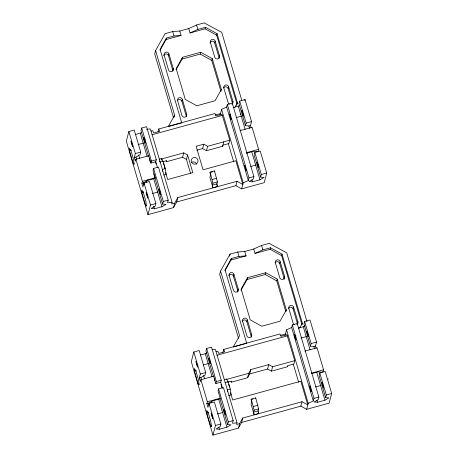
<?xml version="1.0" encoding="UTF-8"?>
<svg xmlns="http://www.w3.org/2000/svg" width="458" height="458" viewBox="0 0 458 458"><rect width="100%" height="100%" fill="white"/><g stroke="black" fill="none" stroke-linecap="round" stroke-linejoin="round"><path stroke-width="0.69" d="M174.114 117.242L174.63 115.244L155.583 50.58L165.115 33.657L172.723 31.562L179.788 31.024L188.742 28.562L196.596 24.995L204.205 22.9L221.752 32.369L241.807 100.411M239.677 101.046L239.002 103.663L245.494 125.71L248.889 125.99L250.526 125.544L251.551 121.61L245.053 99.563L239.677 101.046L246.175 123.093L245.494 125.71M239.952 130.644L252.112 127.301L258.604 149.348L258.106 151.26L256.469 151.713L253.079 151.432L246.295 153.298M241.664 188.868L243.238 182.851L248.328 180.544L226.67 107.058L227.357 104.435L232.229 103.096L253.887 176.582L253.194 179.204L249.129 181.54L252.518 181.82L259.978 179.765L264.048 177.429L260.654 177.149L261.335 174.532L254.837 152.485L260.213 151.003L266.711 173.05L264.197 182.668L241.664 188.868L235.887 185.69L176.668 201.984L173.496 207.629L147.974 214.647L126.322 141.161L128.853 131.538L134.228 130.061L140.726 152.108L140.034 154.73L135.952 157.065L134.314 157.518L135.396 161.193L135.9 159.275L148.73 155.749L150.894 163.094L155.766 161.754L156.292 159.739L146.549 126.671L141.677 128.011L140.995 130.61L148.369 155.674M304.644 321.499L303.969 324.121L310.461 346.162L313.856 346.443L315.493 345.996L316.518 342.063L310.026 320.022L304.644 321.499L311.142 343.546L310.461 346.162M304.925 351.097L317.079 347.754L323.577 369.801L323.079 371.713L321.436 372.165L318.047 371.885L311.944 373.562M306.631 409.32L308.211 403.303L313.295 400.996L291.637 327.51L292.324 324.888L297.196 323.548L318.854 397.034L318.167 399.657L314.096 401.992L317.486 402.273L324.945 400.218L329.016 397.882L325.627 397.601L326.302 394.985L319.804 372.938L325.18 371.461L331.678 393.502L329.165 403.12L306.631 409.32L300.854 406.143L241.641 422.436L238.463 428.081L212.947 435.1L191.289 361.614L193.82 351.996L199.196 350.513L205.694 372.56L205.001 375.182L200.919 377.524L199.282 377.97L200.364 381.646L200.867 379.728L213.697 376.201L215.867 383.546L220.733 382.207L221.26 380.192L211.516 347.124L206.65 348.464L205.968 351.063L213.542 376.802L213.697 376.201M155.583 50.58L154.712 53.907L173.571 117.889M160.002 50.265L166.019 39.577L166.414 38.066L174.023 35.97L181.087 35.432L179.788 31.024M172.895 71.013A2.49 2.439 14.7 0 0 172.798 70.383L168.464 55.681L168.939 53.867A2.49 2.439 14.7 0 0 165.859 52.172A2.49 2.439 14.7 0 0 164.164 55.183L168.498 69.879A2.49 2.439 14.7 0 0 171.578 71.574A2.49 2.439 14.7 0 0 173.273 68.563L168.939 53.867M172.798 70.383L173.273 68.563M176.032 69.782L182.049 59.093L182.524 57.279L200.73 52.269L212.277 58.624L221.374 89.487L220.899 91.302L211.802 60.439L212.277 58.624M186.32 116.572A2.49 2.439 14.7 0 0 186.223 115.943L181.889 101.241L182.364 99.426A2.49 2.439 14.7 0 0 179.284 97.731A2.49 2.439 14.7 0 0 177.589 100.743L181.923 115.439A2.49 2.439 14.7 0 0 185.003 117.133A2.49 2.439 14.7 0 0 186.698 114.122L182.364 99.426M188.742 28.562L190.041 32.97L205.11 28.82L205.505 27.308L217.058 33.663L237.416 102.741L237.147 103.748M182.049 59.093L200.255 54.084L200.73 52.269M135.9 159.275L142.398 181.322L141.894 183.234L142.976 186.91L144.012 182.977L149.388 181.5L155.886 203.547L155.188 206.169L151.111 208.505L154.489 208.791L161.949 206.741L166.031 204.405L162.647 204.119L163.334 201.497L153.59 168.429L158.462 167.09L168.206 200.157L167.519 202.779L172.088 202.43L150.43 128.944L146.514 129.242M186.223 115.943L186.698 114.122M172.088 202.43L171.664 204.039L174.653 203.215L177.824 197.575L237.044 181.282L242.82 184.459L235.841 160.781L203.066 169.798L196.139 146.285L203.776 144.178L207.629 146.297L229.773 140.205L221.947 114.219L215.981 115.863L214.957 113.527L158.726 129.001L157.958 131.915M219.147 58.286A2.49 2.439 14.7 0 0 219.05 57.651L214.716 42.955L215.191 41.14A2.49 2.439 14.7 0 0 212.111 39.445A2.49 2.439 14.7 0 0 210.417 42.457L214.75 57.153A2.49 2.439 14.7 0 0 217.831 58.847A2.49 2.439 14.7 0 0 219.525 55.836L215.191 41.14M219.05 57.651L219.525 55.836M232.572 103.846A2.49 2.439 14.7 0 0 232.475 103.21L228.141 88.514L228.616 86.699A2.49 2.439 14.7 0 0 225.536 85.005A2.49 2.439 14.7 0 0 223.842 88.016L228.176 102.712A2.49 2.439 14.7 0 0 229.366 104.184M232.475 103.21L232.95 101.395L228.616 86.699M196.888 150.167L202.619 148.587L206.472 150.705L222.651 146.257L223.807 141.848M229.773 140.205L228.903 143.537L222.937 145.18M244.727 100.823L245.053 99.563M306.975 321.545L286.725 252.822L269.172 243.353L261.564 245.448L253.709 249.015L244.755 251.476L237.691 252.014L230.082 254.11L220.556 271.033L219.68 274.359L238.538 338.348M254.837 152.485L254.156 155.107L260.654 177.149M229.561 256.108L230.082 254.11M224.97 270.718L230.987 260.029L231.382 258.518L238.99 256.423L246.055 255.885L244.755 251.476M237.788 292.095A2.49 2.439 14.7 0 0 237.765 290.836L233.431 276.14L233.906 274.319A2.49 2.439 14.7 0 0 230.826 272.625A2.49 2.439 14.7 0 0 229.132 275.636L233.466 290.332A2.49 2.439 14.7 0 0 236.546 292.027A2.49 2.439 14.7 0 0 238.24 289.021L233.906 274.319M237.765 290.836L238.24 289.021M241 290.235L247.017 279.546L247.497 277.731L265.697 272.722L277.25 279.077L286.342 309.94L285.866 311.761L276.775 280.891L277.25 279.077M251.287 337.025A2.49 2.439 14.7 0 0 251.19 336.395L246.862 321.699L247.337 319.879A2.49 2.439 14.7 0 0 244.257 318.184A2.49 2.439 14.7 0 0 242.563 321.195L246.891 335.891A2.49 2.439 14.7 0 0 249.971 337.586A2.49 2.439 14.7 0 0 251.665 334.58L247.337 319.879M253.709 249.015L255.009 253.423L270.077 249.272L270.472 247.761L282.025 254.116L302.383 323.193L302.12 324.201M247.017 279.546L265.222 274.537L265.697 272.722M200.867 379.728L207.365 401.775L206.861 403.693L207.943 407.362L208.98 403.429L214.355 401.952L220.853 423.999L220.155 426.621L216.079 428.957L219.462 429.243L226.922 427.194L230.998 424.858L227.615 424.572L228.302 421.95L218.558 388.882L223.43 387.542L233.174 420.61L232.487 423.232L237.055 422.883L215.403 349.397L212.134 349.649M251.19 336.395L251.665 334.58M237.055 422.883L236.637 424.492L239.62 423.673L242.797 418.028L302.011 401.735L307.787 404.912L300.809 381.233L232.641 399.989L230.529 392.832M284.046 279.369A2.49 2.439 14.7 0 0 284.017 278.109L279.683 263.407L280.159 261.592A2.49 2.439 14.7 0 0 277.079 259.898A2.49 2.439 14.7 0 0 275.384 262.909L279.718 277.605A2.49 2.439 14.7 0 0 282.798 279.3A2.49 2.439 14.7 0 0 284.492 276.294L280.159 261.592M284.017 278.109L284.492 276.294M297.54 324.298A2.49 2.439 14.7 0 0 297.442 323.669L293.114 308.967L293.589 307.152A2.49 2.439 14.7 0 0 290.509 305.457A2.49 2.439 14.7 0 0 288.815 308.469L293.143 323.165A2.49 2.439 14.7 0 0 294.334 324.636M297.442 323.669L297.918 321.848L293.589 307.152M222.926 352.368L223.693 349.454L279.924 333.979L280.949 336.315L286.92 334.672L294.746 360.658L293.87 363.99L287.905 365.633L287.618 366.709L271.439 371.157L267.587 369.039L249.684 373.968L247.566 377.73L231.387 382.178L231.141 381.342M319.804 372.938L319.123 375.56L325.627 397.601M129.505 150.831L129.414 148.066L130.982 150.665L133.364 158.749L134.177 164.233L133.61 163.288L133.404 164.061L129.505 150.831L131.297 150.339M134.314 157.518L135.35 153.585L128.853 131.538M148.569 156.35L148.73 155.749M141.848 192.721L141.757 189.95L143.325 192.549L145.707 200.633L146.526 206.117L145.953 205.173L145.747 205.945L141.848 192.721L143.64 192.223M150.894 163.094L151.426 161.079L141.677 128.011M141.894 183.234L143.531 182.788L147.613 180.446L147.774 179.845M153.59 168.429L153.064 170.445L155.228 177.79L155.067 178.397L162.647 204.119M147.974 214.647L150.51 205.024L144.012 182.977M190.648 173.639L186.446 159.395L182.599 157.277L166.42 161.726L166.701 160.649L162.722 161.748M182.599 157.277L183.755 152.869L187.608 154.987L192.801 172.62L167.674 179.536L165.561 172.38M236.38 105.38L237.015 104.252L216.663 35.174L217.058 33.663M173.496 207.629L174.653 203.215M186.446 159.395L187.608 154.987M176.668 201.984L177.824 197.575M202.619 148.587L203.776 144.178M206.472 150.705L207.629 146.297M220.006 115.382L221.586 109.365L226.67 107.058M210.039 172.134L210.451 175.248L209.896 177.366L212.959 187.751L217.43 186.52L216.903 183.864L217.413 181.918L214.516 170.903L210.039 172.134L212.936 183.148L212.426 185.095L212.959 187.751M214.396 171.355L214.516 170.903M240.599 114.5L240.719 114.042M235.887 185.69L237.044 181.282M194.478 371.283L194.381 368.518L195.95 371.117L198.337 379.201L199.15 384.686L198.577 383.741L198.371 384.514L194.478 371.283L196.264 370.791M248.328 180.544L249.015 177.922L227.357 104.435M199.282 377.97L200.318 374.037L193.82 351.996M206.821 413.173L206.73 410.402L208.298 413.002L210.68 421.085L211.493 426.57L210.92 425.625L210.72 426.398L206.821 413.173L208.608 412.681M215.867 383.546L216.394 381.531L206.65 348.464M206.861 403.693L208.499 403.24L212.581 400.899L212.741 400.298M218.558 388.882L218.031 390.897L220.195 398.242L220.04 398.849L227.615 424.572M212.947 435.1L215.478 425.476L208.98 403.429M231.387 382.178L231.668 381.108L227.689 382.201M247.566 377.73L248.723 373.322L250.841 369.56L268.743 364.631L272.596 366.749L294.746 360.658M249.684 373.968L250.841 369.56M301.988 324.705L281.63 255.627L282.025 254.116M238.463 428.081L239.62 423.673M241.641 422.436L242.797 418.028M251.116 399.582L251.236 399.13L255.713 397.899L258.61 408.908L258.1 410.855L258.633 413.517L254.156 414.748L251.093 404.357L251.648 402.239L251.116 399.582L253.034 399.055M255.593 398.351L255.713 397.899M254.156 414.748L253.623 412.085L254.133 410.139L251.236 399.13M267.587 369.039L268.743 364.631M271.439 371.157L272.596 366.749M285.134 335.233L286.553 329.817L291.637 327.51M300.854 406.143L302.011 401.735M313.295 400.996L313.982 398.374L292.324 324.888M328.054 379.201L328.174 378.749M166.414 38.066L160.06 49.349L181.717 122.83L168.281 126.528L174.63 115.244M182.524 57.279L176.175 68.563L185.267 99.426L196.82 105.781L215.02 100.771L221.374 89.487M234.874 107.252L237.416 102.741M231.382 258.518L225.033 269.802L246.685 343.282M247.497 277.731L241.143 289.015L250.234 319.879L261.787 326.233L279.993 321.224L286.342 309.94M299.521 328.266L302.383 323.193M233.574 107.59L239.482 105.615M298.542 328.043L303.288 326.737L305.034 325.735M135.545 134.56L141.459 132.591M200.518 355.013L205.264 353.708L207.01 352.706M190.041 32.97L197.896 29.404L205.505 27.308M255.009 253.423L262.863 249.856L270.472 247.761M191.69 162.344L192.509 162A3.424 3.355 14.7 0 1 196.745 164.33M166.019 39.577L181.087 35.432M150.963 131.137L152.754 130.644L153.779 132.975L159.75 131.332L158.726 129.001M215.18 115.027L220.481 113.567M151.993 134.778L222.462 115.387M144.041 139.444L143.76 137.555L145.409 143.136L144.041 139.444L145.26 139.112M138.11 144.573L143.554 143.079M236.11 117.609L241.555 116.114M129.711 150.058L130.902 149.732M135.35 153.585L140.726 152.108M246.175 123.093L251.551 121.61M151.426 161.079L156.292 159.739M159.103 159.218L161.491 158.56L163.134 161.29L165.304 168.636L166.157 174.395L163.769 175.048M161.605 158.96L183.755 152.869M163.134 161.29L160.151 162.109L159.493 161.016M165.304 168.636L162.315 169.46L162.601 171.378M142.398 181.322L155.228 177.79M246.45 152.691L258.604 149.348M147.613 180.446L155.067 178.397M210.56 172.414L212.478 171.887M142.054 191.942L143.245 191.616M152.491 193.488L157.867 192.011M250.658 166.477L256.028 165M212.203 179.484L216.68 178.254M212.936 183.148L217.413 181.918M212.426 185.095L216.903 183.864M150.51 205.024L155.886 203.547M163.334 201.497L168.206 200.157M249.015 177.922L253.887 176.582M261.335 174.532L266.711 173.05M230.987 260.029L246.055 255.885M215.936 351.589L217.722 351.097L218.747 353.427L224.718 351.79L223.693 349.454M246.015 343.466L233.248 346.981L239.603 335.703L220.556 271.033M280.147 335.479L285.449 334.019M216.96 355.231L287.429 335.84M294.689 336.327L294.408 334.432L296.057 340.013L294.689 336.327L295.908 335.989M203.083 365.026L208.527 363.532M301.078 338.061L306.528 336.567M194.679 370.511L195.869 370.184M200.318 374.037L205.694 372.56M311.142 343.546L316.518 342.063M216.394 381.531L221.26 380.192M224.071 379.671L226.458 379.012L228.107 381.743L230.271 389.088L231.124 394.848L228.737 395.5M248.723 373.322L226.578 379.413L226.458 379.012M225.118 382.562L228.107 381.743M230.271 389.088L227.288 389.913L227.569 391.83M207.365 401.775L220.195 398.242M311.417 373.144L323.577 369.801M212.581 400.899L220.04 398.849M207.022 412.4L208.218 412.068M224.168 411.336L223.888 409.446L225.536 415.028L224.168 411.336L225.388 411.003M217.464 413.94L222.834 412.463M315.625 386.93L321.001 385.453M253.4 406.475L257.877 405.244M254.133 410.139L258.61 408.908M253.623 412.085L258.1 410.855M215.478 425.476L220.853 423.999M228.302 421.95L233.174 420.61M313.982 398.374L318.854 397.034M326.302 394.985L331.678 393.502M205.11 28.82L216.663 35.174M200.255 54.084L211.802 60.439M270.077 249.272L281.63 255.627M265.222 274.537L276.775 280.891M163.197 162.928L164.565 166.62M250.526 125.544L251.247 127.988M315.493 345.996L316.22 348.441M248.889 125.99L249.61 128.44M313.856 346.443L314.577 348.893M238.32 106.285L245.139 129.419M251.556 151.192L259.978 179.765M303.288 326.737L310.106 349.872M316.724 372.325L324.945 400.218M251.917 179.776L252.518 181.82M316.884 400.235L317.486 402.273M221.586 109.365L243.238 182.851M286.553 329.817L308.211 403.303M261.564 245.448L262.863 249.856M196.596 24.995L197.896 29.404M228.37 143.772L233.695 161.84M293.338 364.225L298.668 382.293M222.405 145.415L222.651 146.257M287.372 365.868L287.618 366.709M172.723 31.562L174.023 35.97M237.691 252.014L238.99 256.423M216.857 184.574L217.43 186.52M258.054 411.565L258.633 413.517M166.174 160.884L166.42 161.726M228.708 384.279L229.532 387.073M161.491 158.56L162 160.306M155.766 161.754L157.535 167.765M220.733 382.207L222.508 388.218M155.485 161.955L156.086 163.993M221.054 384.445L222.061 387.852M149.159 158.354L150.144 161.697M153.693 173.719L154.873 177.727M214.132 378.812L214.722 380.816M140.297 133.255L147.115 156.39M153.527 178.162L161.949 206.741M205.264 353.708L212.083 376.842M218.701 399.296L226.922 427.194M138.648 155.039L139.65 158.439M146.268 180.893L146.669 182.255M153.688 206.071L154.489 208.791M203.621 375.491L204.623 378.898M211.241 401.345L211.642 402.708M218.861 427.205L219.462 429.243M135.952 157.065L136.673 159.516M143.531 182.788L144.07 184.626M200.919 377.524L201.64 379.968M208.499 403.24L209.043 405.078M164.657 167.25L164.846 168.51M232.95 101.395A2.49 2.439 14.7 0 1 231.851 104.155M223.578 87.976A2.49 2.439 14.7 0 1 228.141 88.514M177.326 100.703A2.49 2.439 14.7 0 1 181.889 101.241M163.661 55.733A2.49 2.439 14.7 0 1 168.464 55.681M209.913 43.006A2.49 2.439 14.7 0 1 214.716 42.955M228.868 275.596A2.49 2.439 14.7 0 1 233.431 276.14M242.293 321.155A2.49 2.439 14.7 0 1 246.862 321.699M275.121 262.869A2.49 2.439 14.7 0 1 279.683 263.407M288.546 308.429A2.49 2.439 14.7 0 1 293.114 308.967M297.918 321.848A2.49 2.439 14.7 0 1 296.818 324.608M229.979 114.878L229.441 113.979L231.084 119.561L229.979 114.878M245.139 166.317L244.601 165.418L246.244 171L245.139 166.317M310.112 386.77L309.568 385.871L311.211 391.453L310.112 386.77M131.475 141.98L130.931 141.081L132.58 146.669L131.475 141.98M159.464 189.887L158.92 188.994L160.563 194.576L159.464 189.887M146.629 193.419L146.091 192.52L147.734 198.108L146.629 193.419M209.272 358.906L208.728 358.007L210.377 363.589L209.272 358.906M196.442 362.433L195.898 361.534L197.547 367.121L196.442 362.433M211.602 413.872L211.058 412.973L212.701 418.56L211.602 413.872M242.305 111.483L241.761 110.584L243.41 116.172L242.305 111.483M257.465 162.922L256.921 162.023L258.57 167.611L257.465 162.922M307.272 331.941L306.734 331.042L308.377 336.624L307.272 331.941M322.432 383.375L321.894 382.476L323.537 388.063L322.432 383.375M191.69 162.538A3.424 3.355 14.7 0 0 197.61 162.476A3.424 3.355 14.7 0 0 194.547 157.472A3.424 3.355 14.7 0 0 191.69 162.538"/></g></svg>
